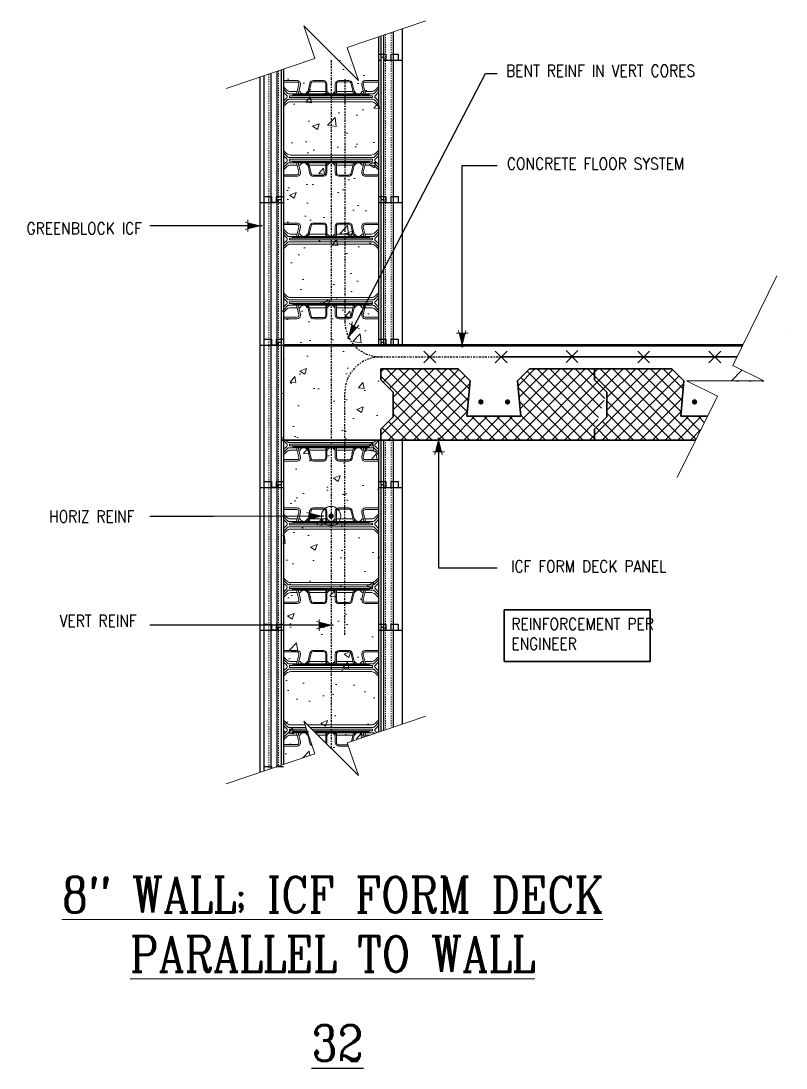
# Model space of a CAD drawing. Header units: inches. Extents: x -272.5 to -208.1, y 311.7 to 399.9.
import ezdxf

# ---------------------------------------------------------------- set-up
doc = ezdxf.new("R2010")
doc.units = ezdxf.units.IN
doc.header["$MEASUREMENT"] = 0
for name, pattern in [('CENTER', [2, 1.25, -0.25, 0.25, -0.25]), ('DASHED2', [0.375, 0.25, -0.125]), ('HIDDEN', [0.375, 0.25, -0.125])]:
    doc.linetypes.add(name, pattern=pattern)
doc.layers.get('Defpoints').update_dxf_attribs({"color": 252})
for name, color, linetype, lineweight in [('A2 Hatch', 8, 'Continuous', 9), ('A4 medium', 7, 'Continuous', 35), ('A5 heavy', 5, 'Continuous', 53), ('DETAILS', 7, 'Continuous', 13), ('DIM', 3, 'Continuous', 13), ('REBAR', 2, 'CENTER', 30)]:
    doc.layers.add(name, color=color, linetype=linetype, lineweight=lineweight)
doc.styles.add('ARCTEXT', font='arctext.shx', dxfattribs={"width": 0.85})
doc.styles.add('RomanC', font='romanc.shx', dxfattribs={"width": 0.85, "height": 5})
doc.dimstyles.new('ARCTEXT1-4', dxfattribs={"dimtxt": 4, "dimasz": 2, "dimexe": 2, "dimexo": 2, "dimgap": 2, "dimtad": 1, "dimdec": 4, "dimzin": 3, "dimdsep": 46, "dimlunit": 4, "dimtxsty": 'ARCTEXT', "dimblk": 'ARCHTICK', "dimcen": 2, "dimaunit": 1, "dimadec": 0, "dimazin": 0, "dimtfac": 1, "dimtdec": 4, "dimtmove": 2, "dimatfit": 3, "dimldrblk": 'arrow', "dimfxl": 1, "dimtolj": 1, "dimtzin": 0, "dimarcsym": 0})
pattern_1 = [(45, (-3478.4675, 806.1315), (-0.53033009, 0.53033009), []), (135, (-3478.4675, 806.1315), (-0.53033009, -0.53033009), [])]
pattern_2 = [(50, (-3669.348, 911.426), (5.7380815, -0.502017), [0.6, -6.6]), (355, (-3669.348, 911.426), (-1.110011, 6.017537), [0.48, -5.28]), (100.45145, (-3668.87, 911.384), (4.628071, 5.51552), [0.509922, -5.609137]), (46.1842, (-3669.348, 913.026), (8.537928, -1.324152), [0.9, -9.9]), (96.63564, (-3668.637, 912.916), (7.477296, 7.792949), [0.764882, -8.413704]), (351.1842, (-3669.348, 913.026), (7.477296, 7.792949), [0.72, -7.92]), (21, (-3668.548, 912.626), (4.7752564, -3.220951), [0.6, -6.6]), (326, (-3668.548, 912.626), (1.946523, 5.8012), [0.48, -5.28]), (71.45144, (-3668.15, 912.3576), (6.721779, 2.580249), [0.509922, -5.609137]), (37.5, (-3669.3482, 911.426), (0.0972788, 2.6631508), [0, -5.216, 0, -5.36, 0, -5.3]), (7.5, (-3669.3482, 911.426), (2.1045563, 3.1552937), [0, -3.056, 0, -5.096, 0, -2.02]), (327.5, (-3671.1322, 911.426), (4.2705795, -0.180439), [0, -2, 0, -6.24, 0, -8.28]), (317.5, (-3671.9322, 911.426), (4.6654894, 0.80084), [0, -2.6, 0, -4.144, 0, -5.88])]

# ---------------------------------------------------------------- blocks, each defined once
blk = doc.blocks.new('_ArchTick')
at = {"color": 0, "linetype": 'ByBlock', "const_width": 0.15}
blk.add_lwpolyline([(-0.5, -0.5), (0.5, 0.5)], dxfattribs=at)
blk = doc.blocks.new('arrow')
at = {"layer": 'DIM'}
blk.add_hatch(color=253, dxfattribs=at).paths.add_polyline_path([(-2, 0.5), (-2, -0.5), (0, 0)])
at = {"layer": 'DIM', "lineweight": 9}
for points in [[(-2, 0.98), (-2, 0.5), (-2.47, 0.62)], [(0.37, 0.09), (0, 0)], [(0.37, -0.09), (0, 0)], [(-2, -0.98), (-2, -0.5), (-2.47, -0.62)]]:
    blk.add_lwpolyline(points, dxfattribs=at)
at = {"layer": 'DIM', "lineweight": 15}
blk.add_lwpolyline([(0, 0), (-2, -0.5), (-2, 0.5), (0, 0)], dxfattribs=at)

msp = doc.modelspace()

# ---------------------------------------------------------------- hatches: boundary and pattern name
at = {"ltscale": 0.15}
h = msp.add_hatch(dxfattribs=at)
h.set_pattern_fill('ANSI37', color=256, scale=6, style=0)
h.set_pattern_definition(pattern_1)
edge = h.paths.add_edge_path()
edge.add_line((-212.688, 369.633), (-211.784, 370.537))
edge.add_line((-209.958, 369.636), (-212.685, 369.636))
edge.add_line((-211.784, 370.537), (-209.958, 369.636))
at = {"layer": 'A2 Hatch', "ltscale": 0.15}
h = msp.add_hatch(dxfattribs=at)
h.set_pattern_fill('AR-CONC', color=256, scale=0.8, style=0)
h.set_pattern_definition(pattern_2)
h.paths.add_polyline_path([(-242.334, 396.636), (-250.406, 396.636), (-250.53, 361.273), (-247.66, 362.247), (-248.596, 365.007), (-243.999, 360.411), (-244.936, 363.171), (-242.33, 364.054)])
h = msp.add_hatch(dxfattribs=at)
h.set_pattern_fill('AR-CONC', color=256, scale=0.8, style=0)
h.set_pattern_definition(pattern_2)
h.paths.add_polyline_path([(-242.334, 372.636), (-250.406, 372.636), (-250.53, 337.273), (-247.66, 338.247), (-248.596, 341.007), (-243.999, 336.411), (-244.936, 339.171), (-242.33, 340.054)])
h = msp.add_hatch(dxfattribs=at)
h.set_pattern_fill('ANSI37', color=256, scale=6, style=0)
h.set_pattern_definition(pattern_1)
h.paths.add_polyline_path([(-235.688, 370.633), (-242.206, 370.633), (-242.206, 369.712), (-241.171, 368.677), (-241.171, 366.595), (-242.206, 365.56), (-242.206, 364.636), (-224.206, 364.636), (-224.206, 365.56), (-223.171, 366.595), (-223.171, 368.677), (-224.206, 369.712), (-224.206, 370.633), (-229.688, 370.633), (-230.688, 369.633), (-230.421, 366.636), (-234.956, 366.636), (-234.688, 369.633)])
edge = h.paths.add_edge_path()
edge.add_line((-224.206, 369.712), (-223.171, 368.677))
edge.add_line((-224.206, 365.56), (-223.171, 366.595))
edge.add_line((-223.171, 366.595), (-223.171, 368.677))
h = msp.add_hatch(dxfattribs=at)
h.set_pattern_fill('ANSI37', color=256, scale=6, style=0)
h.set_pattern_definition(pattern_1)
h.paths.add_polyline_path([(-224.206, 364.636), (-215.675, 364.636), (-214.688, 366.636), (-216.956, 366.636), (-216.688, 369.633), (-217.688, 370.633), (-224.206, 370.633), (-224.206, 369.712), (-223.171, 368.677), (-223.171, 366.595), (-224.206, 365.56)])
h = msp.add_hatch(color=256, dxfattribs=at)
edge = h.paths.add_edge_path()
edge.add_arc((-233.786, 367.847), 0.224, 0, 360)
h = msp.add_hatch(color=256, dxfattribs=at)
edge = h.paths.add_edge_path()
edge.add_arc((-231.537, 367.847), 0.224, 0, 360)
h = msp.add_hatch(color=256, dxfattribs=at)
edge = h.paths.add_edge_path()
edge.add_arc((-215.786, 367.847), 0.224, 0, 360)
h = msp.add_hatch(color=256, dxfattribs=at)
edge = h.paths.add_edge_path()
edge.add_arc((-246.406, 358.231), 0.224, 0, 360)

# ---------------------------------------------------------------- linework, layer by layer
at = {"color": 1}
for p, q in [((-241.991, 398.725), (-241.991, 384.636)), ((-241.171, 399.003), (-241.171, 384.636)), ((-240.406, 399.263), (-240.406, 384.636)), ((-242.406, 398.584), (-242.406, 384.636)), ((-242.206, 398.652), (-242.206, 384.636)), ((-242.406, 397.136), (-241.781, 397.136)), ((-241.781, 397.136), (-241.781, 396.636)), ((-241.381, 397.136), (-241.381, 396.636)), ((-241.381, 397.136), (-240.756, 397.136)), ((-240.756, 397.136), (-240.756, 396.636)), ((-242.406, 396.636), (-242.206, 396.636)), ((-242.206, 396.886), (-241.956, 396.886)), ((-241.991, 396.636), (-240.406, 396.636)), ((-241.956, 396.886), (-241.956, 396.636)), ((-252.406, 395.193), (-252.406, 384.636)), ((-252.056, 395.312), (-252.056, 384.636)), ((-251.481, 395.507), (-251.481, 384.636)), ((-250.981, 395.676), (-250.981, 384.636)), ((-250.606, 395.803), (-250.606, 384.636)), ((-250.406, 395.871), (-250.406, 384.636)), ((-252.406, 384.636), (-250.406, 384.636)), ((-252.406, 384.636), (-252.406, 372.636)), ((-252.406, 384.636), (-250.856, 384.636)), ((-252.056, 385.136), (-251.431, 385.136)), ((-252.056, 385.136), (-252.056, 372.636)), ((-251.481, 385.136), (-251.481, 372.636)), ((-250.981, 384.636), (-251.481, 384.636)), ((-251.431, 385.136), (-251.431, 384.636)), ((-251.031, 385.136), (-251.031, 384.636)), ((-251.031, 385.136), (-250.406, 385.136)), ((-250.981, 385.136), (-250.981, 372.636)), ((-250.856, 384.886), (-250.856, 384.636)), ((-250.856, 384.886), (-250.606, 384.886)), ((-250.606, 384.886), (-250.606, 372.636)), ((-250.606, 384.636), (-250.406, 384.636)), ((-250.406, 385.136), (-250.406, 372.636)), ((-242.406, 385.136), (-242.406, 372.636)), ((-242.406, 385.136), (-241.781, 385.136)), ((-242.406, 384.636), (-240.406, 384.636)), ((-242.406, 384.636), (-242.206, 384.636)), ((-242.206, 384.886), (-242.206, 372.636)), ((-242.206, 384.886), (-241.956, 384.886)), ((-241.991, 384.636), (-240.406, 384.636)), ((-241.991, 384.636), (-241.991, 372.636)), ((-241.956, 384.886), (-241.956, 384.636)), ((-241.781, 385.136), (-241.781, 384.636)), ((-241.381, 385.136), (-241.381, 384.636)), ((-241.381, 385.136), (-240.756, 385.136)), ((-241.171, 384.636), (-241.171, 372.636)), ((-240.756, 385.136), (-240.756, 384.636)), ((-240.406, 384.636), (-240.406, 372.636)), ((-252.056, 373.136), (-251.431, 373.136)), ((-252.056, 373.136), (-251.431, 373.136)), ((-252.056, 373.136), (-252.056, 360.636)), ((-252.056, 373.136), (-251.431, 373.136)), ((-251.481, 373.136), (-251.481, 360.636)), ((-251.431, 373.136), (-251.431, 372.636)), ((-251.431, 373.136), (-251.431, 372.636)), ((-251.431, 373.136), (-251.431, 372.636)), ((-251.031, 373.136), (-251.031, 372.636)), ((-251.031, 373.136), (-250.406, 373.136)), ((-251.031, 373.136), (-251.031, 372.636)), ((-251.031, 373.136), (-250.406, 373.136)), ((-251.031, 373.136), (-251.031, 372.636)), ((-251.031, 373.136), (-250.406, 373.136)), ((-250.981, 373.136), (-250.981, 360.636)), ((-250.406, 373.136), (-250.406, 372.636)), ((-250.406, 373.136), (-250.406, 360.636)), ((-250.406, 373.136), (-250.406, 372.636)), ((-242.406, 373.136), (-242.406, 372.636)), ((-242.406, 373.136), (-241.781, 373.136)), ((-241.781, 373.136), (-241.781, 372.636)), ((-241.381, 373.136), (-241.381, 372.636)), ((-241.381, 373.136), (-240.756, 373.136)), ((-240.756, 373.136), (-240.756, 372.636)), ((-252.406, 372.636), (-250.406, 372.636)), ((-252.406, 372.636), (-250.406, 372.636)), ((-252.406, 372.636), (-250.856, 372.636)), ((-252.406, 372.636), (-252.406, 360.636)), ((-252.406, 372.636), (-250.856, 372.636)), ((-252.406, 372.636), (-250.406, 372.636)), ((-252.406, 372.636), (-250.406, 372.636)), ((-252.406, 372.636), (-250.856, 372.636)), ((-250.981, 372.636), (-251.481, 372.636)), ((-250.981, 372.636), (-251.481, 372.636)), ((-250.981, 372.636), (-251.481, 372.636)), ((-250.856, 372.886), (-250.856, 372.636)), ((-250.856, 372.886), (-250.606, 372.886)), ((-250.856, 372.886), (-250.856, 372.636)), ((-250.856, 372.886), (-250.606, 372.886)), ((-250.856, 372.886), (-250.856, 372.636)), ((-250.856, 372.886), (-250.606, 372.886)), ((-250.606, 372.886), (-250.606, 360.636)), ((-250.606, 372.636), (-250.406, 372.636)), ((-250.606, 372.636), (-250.406, 372.636)), ((-250.606, 372.636), (-250.406, 372.636)), ((-242.406, 372.636), (-242.206, 372.636)), ((-242.406, 372.636), (-240.406, 372.636)), ((-242.406, 372.636), (-242.206, 372.636)), ((-242.206, 372.886), (-241.956, 372.886)), ((-241.991, 372.636), (-240.406, 372.636)), ((-241.956, 372.886), (-241.956, 372.636)), ((-242.406, 364.636), (-242.406, 360.636)), ((-242.206, 364.636), (-242.206, 360.636)), ((-241.991, 364.636), (-241.991, 360.636)), ((-241.171, 364.636), (-241.171, 360.636)), ((-240.406, 364.636), (-240.406, 360.636)), ((-252.056, 361.136), (-251.431, 361.136)), ((-252.056, 361.136), (-252.056, 348.636)), ((-252.056, 361.136), (-251.431, 361.136)), ((-251.481, 361.136), (-251.481, 348.636)), ((-251.431, 361.136), (-251.431, 360.636)), ((-251.431, 361.136), (-251.431, 360.636)), ((-251.031, 361.136), (-251.031, 360.636)), ((-251.031, 361.136), (-250.406, 361.136)), ((-251.031, 361.136), (-251.031, 360.636)), ((-251.031, 361.136), (-250.406, 361.136)), ((-250.981, 361.136), (-250.981, 348.636)), ((-250.856, 360.886), (-250.856, 360.636)), ((-250.856, 360.886), (-250.606, 360.886)), ((-250.856, 360.886), (-250.856, 360.636)), ((-250.856, 360.886), (-250.606, 360.886)), ((-250.606, 360.886), (-250.606, 348.636)), ((-250.406, 361.136), (-250.406, 348.636)), ((-242.406, 361.136), (-242.406, 348.636)), ((-242.406, 361.136), (-241.781, 361.136)), ((-242.406, 361.136), (-241.781, 361.136)), ((-242.206, 360.886), (-242.206, 348.636)), ((-242.206, 360.886), (-241.956, 360.886)), ((-242.206, 360.886), (-241.956, 360.886)), ((-241.956, 360.886), (-241.956, 360.636)), ((-241.956, 360.886), (-241.956, 360.636)), ((-241.781, 361.136), (-241.781, 360.636)), ((-241.781, 361.136), (-241.781, 360.636)), ((-241.381, 361.136), (-241.381, 360.636)), ((-241.381, 361.136), (-240.756, 361.136)), ((-241.381, 361.136), (-241.381, 360.636)), ((-241.381, 361.136), (-240.756, 361.136)), ((-240.756, 361.136), (-240.756, 360.636)), ((-240.756, 361.136), (-240.756, 360.636)), ((-252.406, 360.636), (-250.406, 360.636)), ((-252.406, 360.636), (-252.406, 348.636)), ((-252.406, 360.636), (-250.856, 360.636)), ((-252.406, 360.636), (-250.406, 360.636)), ((-252.406, 360.636), (-250.856, 360.636)), ((-250.981, 360.636), (-251.481, 360.636)), ((-250.981, 360.636), (-251.481, 360.636)), ((-250.606, 360.636), (-250.406, 360.636)), ((-250.606, 360.636), (-250.406, 360.636)), ((-242.406, 360.636), (-240.406, 360.636)), ((-242.406, 360.636), (-242.206, 360.636)), ((-242.406, 360.636), (-240.406, 360.636)), ((-242.406, 360.636), (-242.206, 360.636)), ((-241.991, 360.636), (-240.406, 360.636)), ((-241.991, 360.636), (-241.991, 348.636)), ((-241.991, 360.636), (-240.406, 360.636)), ((-241.171, 360.636), (-241.171, 348.636)), ((-240.406, 360.636), (-240.406, 348.636)), ((-252.406, 348.636), (-250.406, 348.636)), ((-252.406, 348.636), (-252.406, 336.636)), ((-252.406, 348.636), (-250.856, 348.636)), ((-252.056, 349.136), (-251.431, 349.136)), ((-252.056, 349.136), (-252.056, 336.755)), ((-251.481, 349.136), (-251.481, 336.95)), ((-250.981, 348.636), (-251.481, 348.636)), ((-251.431, 349.136), (-251.431, 348.636)), ((-251.031, 349.136), (-251.031, 348.636)), ((-251.031, 349.136), (-250.406, 349.136)), ((-250.981, 349.136), (-250.981, 337.12)), ((-250.856, 348.886), (-250.856, 348.636)), ((-250.856, 348.886), (-250.606, 348.886)), ((-250.606, 348.886), (-250.606, 337.247)), ((-250.606, 348.636), (-250.406, 348.636)), ((-250.406, 349.136), (-250.406, 337.315)), ((-242.406, 349.136), (-242.406, 340.028)), ((-242.406, 349.136), (-241.781, 349.136)), ((-242.406, 348.636), (-240.406, 348.636)), ((-242.406, 348.636), (-242.206, 348.636)), ((-242.206, 348.886), (-242.206, 340.096)), ((-242.206, 348.886), (-241.956, 348.886)), ((-241.991, 348.636), (-240.406, 348.636)), ((-241.991, 348.636), (-241.991, 340.168)), ((-241.956, 348.886), (-241.956, 348.636)), ((-241.781, 349.136), (-241.781, 348.636)), ((-241.381, 349.136), (-241.381, 348.636)), ((-241.381, 349.136), (-240.756, 349.136)), ((-241.171, 348.636), (-241.171, 340.447)), ((-240.756, 349.136), (-240.756, 348.636)), ((-240.406, 348.636), (-240.406, 340.706)), ((-252.056, 337.136), (-251.431, 337.136)), ((-251.431, 337.136), (-251.431, 336.967)), ((-251.031, 337.136), (-251.031, 337.103)), ((-251.031, 337.136), (-250.406, 337.136))]:
    msp.add_line(p, q, dxfattribs=at)
at = {"color": 1, "linetype": 'HIDDEN', "ltscale": 0.02}
for p, q in [((-252.056, 385.136), (-251.431, 385.136)), ((-251.431, 385.136), (-251.431, 384.636)), ((-251.031, 385.136), (-251.031, 384.636)), ((-251.031, 385.136), (-250.406, 385.136)), ((-242.406, 385.136), (-241.781, 385.136)), ((-241.781, 385.136), (-241.781, 384.636)), ((-241.381, 385.136), (-241.381, 384.636)), ((-241.381, 385.136), (-240.756, 385.136)), ((-240.756, 385.136), (-240.756, 384.636)), ((-252.056, 373.136), (-251.431, 373.136)), ((-252.056, 373.136), (-252.056, 372.636)), ((-252.056, 373.136), (-251.431, 373.136)), ((-252.056, 373.136), (-251.431, 373.136)), ((-252.056, 373.136), (-252.056, 372.636)), ((-252.056, 373.136), (-251.431, 373.136)), ((-251.431, 373.136), (-251.431, 372.636)), ((-251.431, 373.136), (-251.431, 372.636)), ((-251.431, 373.136), (-251.431, 372.636)), ((-251.431, 373.136), (-251.431, 372.636)), ((-251.031, 373.136), (-251.031, 372.636)), ((-251.031, 373.136), (-250.406, 373.136)), ((-251.031, 373.136), (-251.031, 372.636)), ((-251.031, 373.136), (-250.406, 373.136)), ((-251.031, 373.136), (-251.031, 372.636)), ((-251.031, 373.136), (-250.406, 373.136)), ((-251.031, 373.136), (-251.031, 372.636)), ((-251.031, 373.136), (-250.406, 373.136)), ((-242.406, 373.136), (-241.781, 373.136)), ((-241.781, 373.136), (-241.781, 372.636)), ((-241.381, 373.136), (-241.381, 372.636)), ((-241.381, 373.136), (-240.756, 373.136)), ((-240.756, 373.136), (-240.756, 372.636)), ((-252.056, 361.136), (-251.431, 361.136)), ((-252.056, 361.136), (-251.431, 361.136)), ((-251.431, 361.136), (-251.431, 360.636)), ((-251.431, 361.136), (-251.431, 360.636)), ((-251.031, 361.136), (-251.031, 360.636)), ((-251.031, 361.136), (-250.406, 361.136)), ((-251.031, 361.136), (-251.031, 360.636)), ((-251.031, 361.136), (-250.406, 361.136)), ((-242.406, 361.136), (-241.781, 361.136)), ((-242.406, 361.136), (-241.781, 361.136)), ((-241.781, 361.136), (-241.781, 360.636)), ((-241.781, 361.136), (-241.781, 360.636)), ((-241.381, 361.136), (-241.381, 360.636)), ((-241.381, 361.136), (-240.756, 361.136)), ((-241.381, 361.136), (-241.381, 360.636)), ((-241.381, 361.136), (-240.756, 361.136)), ((-240.756, 361.136), (-240.756, 360.636)), ((-240.756, 361.136), (-240.756, 360.636)), ((-252.056, 349.136), (-251.431, 349.136)), ((-251.431, 349.136), (-251.431, 348.636)), ((-251.031, 349.136), (-251.031, 348.636)), ((-251.031, 349.136), (-250.406, 349.136)), ((-242.406, 349.136), (-241.781, 349.136)), ((-241.781, 349.136), (-241.781, 348.636)), ((-241.381, 349.136), (-241.381, 348.636)), ((-241.381, 349.136), (-240.756, 349.136)), ((-240.756, 349.136), (-240.756, 348.636)), ((-252.056, 337.136), (-251.431, 337.136)), ((-251.431, 337.136), (-251.431, 336.967)), ((-251.031, 337.136), (-251.031, 337.103)), ((-251.031, 337.136), (-250.406, 337.136))]:
    msp.add_line(p, q, dxfattribs=at)
at = {"ltscale": 0.15}
for p, q in [((-251.431, 384.636), (-251.031, 384.636)), ((-251.431, 372.636), (-251.031, 372.636)), ((-251.431, 372.636), (-251.031, 372.636)), ((-251.431, 372.636), (-251.031, 372.636)), ((-224.206, 369.712), (-223.171, 368.677)), ((-223.171, 366.595), (-223.171, 368.677)), ((-224.206, 365.56), (-223.171, 366.595)), ((-224.206, 364.636), (-215.675, 364.636)), ((-251.431, 360.636), (-251.031, 360.636)), ((-251.431, 360.636), (-251.031, 360.636)), ((-251.431, 348.636), (-251.031, 348.636))]:
    msp.add_line(p, q, dxfattribs=at)
at = {"layer": 'A2 Hatch', "linetype": 'DASHED2', "ltscale": 0.15}
for p, q in [((-241.831, 398.779), (-241.831, 384.636)), ((-241.331, 398.949), (-241.331, 384.636)), ((-251.641, 395.452), (-251.641, 384.636)), ((-250.821, 395.731), (-250.821, 384.636)), ((-251.641, 385.136), (-251.641, 372.636)), ((-250.821, 385.136), (-250.821, 372.636)), ((-241.831, 384.636), (-241.831, 372.636)), ((-241.331, 384.636), (-241.331, 372.636)), ((-251.641, 373.136), (-251.641, 360.636)), ((-250.821, 373.136), (-250.821, 360.636)), ((-241.831, 364.636), (-241.831, 360.636)), ((-241.331, 364.636), (-241.331, 360.636)), ((-251.641, 361.136), (-251.641, 348.636)), ((-250.821, 361.136), (-250.821, 348.636)), ((-241.831, 360.636), (-241.831, 348.636)), ((-241.331, 360.636), (-241.331, 348.636)), ((-251.641, 349.136), (-251.641, 336.896)), ((-250.821, 349.136), (-250.821, 337.174)), ((-241.831, 348.636), (-241.831, 340.223)), ((-241.331, 348.636), (-241.331, 340.392))]:
    msp.add_line(p, q, dxfattribs=at)
at = {"layer": 'A2 Hatch', "ltscale": 0.15}
msp.add_circle((-246.406, 358.231), 0.816, dxfattribs=at)
at = {"layer": 'A4 medium', "ltscale": 0.15}
for p, q in [((-208.079, 373.636), (-208.079, 373.636)), ((-238.579, 372.136), (-237.579, 371.136)), ((-237.579, 372.136), (-238.579, 371.136)), ((-232.579, 372.136), (-231.579, 371.136)), ((-231.579, 372.136), (-232.579, 371.136)), ((-226.079, 371.636), (-232.079, 371.636)), ((-226.614, 372.171), (-225.614, 371.171)), ((-225.614, 372.171), (-226.614, 371.171)), ((-220.079, 371.636), (-226.079, 371.636)), ((-220.579, 372.136), (-219.579, 371.136)), ((-219.579, 372.136), (-220.579, 371.136)), ((-214.079, 371.636), (-220.079, 371.636)), ((-214.579, 372.136), (-213.579, 371.136)), ((-213.579, 372.136), (-214.579, 371.136)), ((-212.221, 371.636), (-214.079, 371.636)), ((-242.206, 370.633), (-242.206, 369.712)), ((-235.688, 370.633), (-242.206, 370.633)), ((-234.688, 369.633), (-235.688, 370.633)), ((-230.688, 369.633), (-229.688, 370.633)), ((-229.688, 370.633), (-224.206, 370.633)), ((-224.206, 370.633), (-224.206, 369.712)), ((-224.206, 370.633), (-217.688, 370.633)), ((-216.688, 369.633), (-217.688, 370.633)), ((-212.688, 369.633), (-211.784, 370.537)), ((-242.206, 369.712), (-241.171, 368.677)), ((-234.956, 366.636), (-234.688, 369.633)), ((-230.421, 366.636), (-230.688, 369.633)), ((-224.206, 369.712), (-223.171, 368.677)), ((-216.956, 366.636), (-216.688, 369.633)), ((-241.171, 366.595), (-241.171, 368.677)), ((-223.171, 366.595), (-223.171, 368.677)), ((-242.206, 365.56), (-241.171, 366.595)), ((-234.956, 366.636), (-230.421, 366.636)), ((-224.206, 365.56), (-223.171, 366.595)), ((-216.956, 366.636), (-214.688, 366.636)), ((-242.206, 364.636), (-242.206, 365.56)), ((-224.206, 364.636), (-224.206, 365.56)), ((-250.406, 364.636), (-215.675, 364.636))]:
    msp.add_line(p, q, dxfattribs=at)
msp.add_lwpolyline([(-231.811, 350.329), (-219.516, 350.329), (-219.516, 345.987), (-231.811, 345.987)], close=True, dxfattribs=at)
at = {"layer": 'A5 heavy', "ltscale": 0.15}
msp.add_line((-250.406, 372.636), (-211.727, 372.636), dxfattribs=at)
at = {"layer": 'DETAILS', "color": 6, "lineweight": 20}
for points in [[(-249.176, 393.786), (-248.993, 394.546, 0.485338), (-249.285, 394.916), (-250.406, 394.916)], [(-249.556, 393.786), (-249.656, 393.786), (-249.906, 393.786), (-249.31, 393.786), (-249.12, 394.576, 0.485338), (-249.285, 394.786), (-250.406, 394.786)], [(-250.406, 394.386), (-250.153, 394.133, 0.198912), (-249.799, 393.986), (-249.262, 393.986)], [(-246.754, 393.786), (-246.754, 394.616, 0.414214), (-247.054, 394.916), (-247.896, 394.916, 0.346495), (-248.188, 394.687), (-248.405, 393.786)], [(-246.854, 393.786), (-246.854, 394.616, 0.414214), (-247.054, 394.816), (-247.896, 394.816, 0.346495), (-248.091, 394.663), (-248.302, 393.786)], [(-244.406, 393.786), (-244.623, 394.687, 0.346495), (-244.915, 394.916), (-245.757, 394.916, 0.414214), (-246.057, 394.616), (-246.057, 393.786)], [(-244.509, 393.786), (-244.721, 394.663, 0.346495), (-244.915, 394.816), (-245.757, 394.816, 0.414214), (-245.957, 394.616), (-245.957, 393.786)], [(-242.406, 394.916), (-243.526, 394.916, 0.485338), (-243.818, 394.546), (-243.635, 393.786)], [(-242.406, 394.786), (-243.526, 394.786, 0.485338), (-243.692, 394.576), (-243.501, 393.786), (-242.905, 393.786), (-243.155, 393.786), (-243.255, 393.786)], [(-243.549, 393.986), (-243.012, 393.986, 0.198912), (-242.658, 394.133), (-242.406, 394.386)], [(-250.406, 394.186), (-250.035, 393.816, 0.198912), (-249.965, 393.786), (-246.406, 393.786, -0.279322), (-246.691, 393.959, 0.279322), (-246.736, 393.986)], [(-250.406, 393.187), (-250.137, 393.455, 0.414214), (-250.137, 393.667), (-250.406, 393.936)], [(-248.375, 393.986, 0.279322), (-248.419, 393.959, -0.605918), (-248.991, 393.959, 0.279322), (-249.035, 393.986), (-249.128, 393.986), (-249.035, 393.986)], [(-246.075, 393.986, 0.279322), (-246.12, 393.959, -0.279322), (-246.406, 393.786), (-242.846, 393.786, 0.198912), (-242.776, 393.816), (-242.406, 394.186)], [(-243.776, 393.986), (-243.683, 393.986), (-243.776, 393.986, 0.279322), (-243.82, 393.959, -0.605918), (-244.392, 393.959, 0.279322), (-244.436, 393.986)], [(-242.406, 393.936), (-242.674, 393.667, 0.414214), (-242.674, 393.455), (-242.406, 393.187)], [(-242.406, 392.937), (-242.776, 393.307, 0.198912), (-242.846, 393.336), (-246.406, 393.336), (-249.965, 393.336, 0.198912), (-250.035, 393.307), (-250.406, 392.937)], [(-242.406, 392.737), (-242.658, 392.99, 0.198912), (-243.012, 393.136), (-246.406, 393.136), (-249.799, 393.136, 0.198912), (-250.153, 392.99), (-250.406, 392.737)], [(-250.406, 389.036), (-250.153, 388.783, 0.198912), (-249.799, 388.636), (-246.406, 388.636), (-243.012, 388.636, 0.198912), (-242.658, 388.783), (-242.406, 389.036)], [(-250.406, 388.836), (-250.035, 388.466, 0.198912), (-249.965, 388.436), (-246.406, 388.436), (-242.846, 388.436, 0.198912), (-242.776, 388.466), (-242.406, 388.836)], [(-250.406, 387.837), (-250.137, 388.105, 0.414214), (-250.137, 388.317), (-250.406, 388.586)], [(-242.406, 388.586), (-242.674, 388.317, 0.414214), (-242.674, 388.105), (-242.406, 387.837)], [(-246.736, 387.786, 0.279322), (-246.691, 387.813, -0.279322), (-246.406, 387.986), (-249.965, 387.986, 0.198912), (-250.035, 387.957), (-250.406, 387.587)], [(-250.406, 386.986), (-249.285, 386.986, 0.485338), (-249.12, 387.196), (-249.31, 387.986), (-249.906, 387.986), (-249.656, 387.986), (-249.556, 387.986)], [(-250.406, 386.856), (-249.285, 386.856, 0.485338), (-248.993, 387.227), (-249.176, 387.986)], [(-249.262, 387.786), (-249.799, 387.786, 0.198912), (-250.153, 387.64), (-250.406, 387.387)], [(-249.035, 387.786), (-249.128, 387.786), (-249.035, 387.786, 0.279322), (-248.991, 387.813, -0.605918), (-248.419, 387.813, 0.279322), (-248.375, 387.786)], [(-248.405, 387.986), (-248.188, 387.086, 0.346495), (-247.896, 386.856), (-247.054, 386.856, 0.414214), (-246.754, 387.156), (-246.754, 387.986)], [(-248.302, 387.986), (-248.091, 387.109, 0.346495), (-247.896, 386.956), (-247.054, 386.956, 0.414214), (-246.854, 387.156), (-246.854, 387.986)], [(-242.406, 387.587), (-242.776, 387.957, 0.198912), (-242.846, 387.986), (-246.406, 387.986, -0.279322), (-246.12, 387.813, 0.279322), (-246.075, 387.786)], [(-246.057, 387.986), (-246.057, 387.156, 0.414214), (-245.757, 386.856), (-244.915, 386.856, 0.346495), (-244.623, 387.086), (-244.406, 387.986)], [(-245.957, 387.986), (-245.957, 387.156, 0.414214), (-245.757, 386.956), (-244.915, 386.956, 0.346495), (-244.721, 387.109), (-244.509, 387.986)], [(-244.436, 387.786, 0.279322), (-244.392, 387.813, -0.605918), (-243.82, 387.813, 0.279322), (-243.776, 387.786), (-243.683, 387.786), (-243.776, 387.786)], [(-243.635, 387.986), (-243.818, 387.227, 0.485338), (-243.526, 386.856), (-242.406, 386.856)], [(-243.255, 387.986), (-243.155, 387.986), (-242.905, 387.986), (-243.501, 387.986), (-243.692, 387.196, 0.485338), (-243.526, 386.986), (-242.406, 386.986)], [(-242.406, 387.387), (-242.658, 387.64, 0.198912), (-243.012, 387.786), (-243.549, 387.786)], [(-249.176, 381.786), (-248.993, 382.546, 0.485338), (-249.285, 382.916), (-250.406, 382.916)], [(-249.556, 381.786), (-249.656, 381.786), (-249.906, 381.786), (-249.31, 381.786), (-249.12, 382.576, 0.485338), (-249.285, 382.786), (-250.406, 382.786)], [(-246.754, 381.786), (-246.754, 382.616, 0.414214), (-247.054, 382.916), (-247.896, 382.916, 0.346495), (-248.188, 382.687), (-248.405, 381.786)], [(-246.854, 381.786), (-246.854, 382.616, 0.414214), (-247.054, 382.816), (-247.896, 382.816, 0.346495), (-248.091, 382.663), (-248.302, 381.786)], [(-244.406, 381.786), (-244.623, 382.687, 0.346495), (-244.915, 382.916), (-245.757, 382.916, 0.414214), (-246.057, 382.616), (-246.057, 381.786)], [(-244.509, 381.786), (-244.721, 382.663, 0.346495), (-244.915, 382.816), (-245.757, 382.816, 0.414214), (-245.957, 382.616), (-245.957, 381.786)], [(-242.406, 382.916), (-243.526, 382.916, 0.485338), (-243.818, 382.546), (-243.635, 381.786)], [(-242.406, 382.786), (-243.526, 382.786, 0.485338), (-243.692, 382.576), (-243.501, 381.786), (-242.905, 381.786), (-243.155, 381.786), (-243.255, 381.786)], [(-250.406, 382.386), (-250.153, 382.133, 0.198912), (-249.799, 381.986), (-249.262, 381.986)], [(-250.406, 382.186), (-250.035, 381.816, 0.198912), (-249.965, 381.786), (-246.406, 381.786, -0.279322), (-246.691, 381.959, 0.279322), (-246.736, 381.986)], [(-250.406, 381.187), (-250.137, 381.455, 0.414214), (-250.137, 381.667), (-250.406, 381.936)], [(-248.375, 381.986, 0.279322), (-248.419, 381.959, -0.605918), (-248.991, 381.959, 0.279322), (-249.035, 381.986), (-249.128, 381.986), (-249.035, 381.986)], [(-246.075, 381.986, 0.279322), (-246.12, 381.959, -0.279322), (-246.406, 381.786), (-242.846, 381.786, 0.198912), (-242.776, 381.816), (-242.406, 382.186)], [(-243.776, 381.986), (-243.683, 381.986), (-243.776, 381.986, 0.279322), (-243.82, 381.959, -0.605918), (-244.392, 381.959, 0.279322), (-244.436, 381.986)], [(-243.549, 381.986), (-243.012, 381.986, 0.198912), (-242.658, 382.133), (-242.406, 382.386)], [(-242.406, 381.936), (-242.674, 381.667, 0.414214), (-242.674, 381.455), (-242.406, 381.187)], [(-242.406, 380.937), (-242.776, 381.307, 0.198912), (-242.846, 381.336), (-246.406, 381.336), (-249.965, 381.336, 0.198912), (-250.035, 381.307), (-250.406, 380.937)], [(-242.406, 380.737), (-242.658, 380.99, 0.198912), (-243.012, 381.136), (-246.406, 381.136), (-249.799, 381.136, 0.198912), (-250.153, 380.99), (-250.406, 380.737)], [(-250.406, 377.036), (-250.153, 376.783, 0.198912), (-249.799, 376.636), (-246.406, 376.636), (-243.012, 376.636, 0.198912), (-242.658, 376.783), (-242.406, 377.036)], [(-250.406, 376.836), (-250.035, 376.466, 0.198912), (-249.965, 376.436), (-246.406, 376.436), (-242.846, 376.436, 0.198912), (-242.776, 376.466), (-242.406, 376.836)], [(-250.406, 375.837), (-250.137, 376.105, 0.414214), (-250.137, 376.317), (-250.406, 376.586)], [(-246.736, 375.786, 0.279322), (-246.691, 375.813, -0.279322), (-246.406, 375.986), (-249.965, 375.986, 0.198912), (-250.035, 375.957), (-250.406, 375.587)], [(-250.406, 374.986), (-249.285, 374.986, 0.485338), (-249.12, 375.196), (-249.31, 375.986), (-249.906, 375.986), (-249.656, 375.986), (-249.556, 375.986)], [(-250.406, 374.856), (-249.285, 374.856, 0.485338), (-248.993, 375.227), (-249.176, 375.986)], [(-249.262, 375.786), (-249.799, 375.786, 0.198912), (-250.153, 375.64), (-250.406, 375.387)], [(-249.035, 375.786), (-249.128, 375.786), (-249.035, 375.786, 0.279322), (-248.991, 375.813, -0.605918), (-248.419, 375.813, 0.279322), (-248.375, 375.786)], [(-248.405, 375.986), (-248.188, 375.086, 0.346495), (-247.896, 374.856), (-247.054, 374.856, 0.414214), (-246.754, 375.156), (-246.754, 375.986)], [(-248.302, 375.986), (-248.091, 375.109, 0.346495), (-247.896, 374.956), (-247.054, 374.956, 0.414214), (-246.854, 375.156), (-246.854, 375.986)], [(-242.406, 375.587), (-242.776, 375.957, 0.198912), (-242.846, 375.986), (-246.406, 375.986, -0.279322), (-246.12, 375.813, 0.279322), (-246.075, 375.786)], [(-246.057, 375.986), (-246.057, 375.156, 0.414214), (-245.757, 374.856), (-244.915, 374.856, 0.346495), (-244.623, 375.086), (-244.406, 375.986)], [(-245.957, 375.986), (-245.957, 375.156, 0.414214), (-245.757, 374.956), (-244.915, 374.956, 0.346495), (-244.721, 375.109), (-244.509, 375.986)], [(-244.436, 375.786, 0.279322), (-244.392, 375.813, -0.605918), (-243.82, 375.813, 0.279322), (-243.776, 375.786), (-243.683, 375.786), (-243.776, 375.786)], [(-243.635, 375.986), (-243.818, 375.227, 0.485338), (-243.526, 374.856), (-242.406, 374.856)], [(-243.255, 375.986), (-243.155, 375.986), (-242.905, 375.986), (-243.501, 375.986), (-243.692, 375.196, 0.485338), (-243.526, 374.986), (-242.406, 374.986)], [(-242.406, 375.387), (-242.658, 375.64, 0.198912), (-243.012, 375.786), (-243.549, 375.786)], [(-242.406, 376.586), (-242.674, 376.317, 0.414214), (-242.674, 376.105), (-242.406, 375.837)], [(-250.406, 363.837), (-250.137, 364.105, 0.414214), (-250.137, 364.317), (-250.406, 364.586)], [(-250.206, 364.636), (-250.035, 364.466, 0.198912), (-249.965, 364.436), (-246.406, 364.436), (-242.846, 364.436, 0.198912), (-242.776, 364.466), (-242.605, 364.636)], [(-242.406, 364.586), (-242.674, 364.317, 0.414214), (-242.674, 364.105), (-242.406, 363.837)], [(-246.736, 363.786, 0.279322), (-246.691, 363.813, -0.279322), (-246.406, 363.986), (-249.965, 363.986, 0.198912), (-250.035, 363.957), (-250.406, 363.587)], [(-250.406, 362.986), (-249.285, 362.986, 0.485338), (-249.12, 363.196), (-249.31, 363.986), (-249.906, 363.986), (-249.656, 363.986), (-249.556, 363.986)], [(-250.406, 362.856), (-249.285, 362.856, 0.485338), (-248.993, 363.227), (-249.176, 363.986)], [(-249.262, 363.786), (-249.799, 363.786, 0.198912), (-250.153, 363.64), (-250.406, 363.387)], [(-249.035, 363.786), (-249.128, 363.786), (-249.035, 363.786, 0.279322), (-248.991, 363.813, -0.605918), (-248.419, 363.813, 0.279322), (-248.375, 363.786)], [(-248.405, 363.986), (-248.188, 363.086, 0.346495), (-247.896, 362.856), (-247.054, 362.856, 0.414214), (-246.754, 363.156), (-246.754, 363.986)], [(-248.302, 363.986), (-248.091, 363.109, 0.346495), (-247.896, 362.956), (-247.054, 362.956, 0.414214), (-246.854, 363.156), (-246.854, 363.986)], [(-242.406, 363.587), (-242.776, 363.957, 0.198912), (-242.846, 363.986), (-246.406, 363.986, -0.279322), (-246.12, 363.813, 0.279322), (-246.075, 363.786)], [(-246.057, 363.986), (-246.057, 363.156, 0.414214), (-245.757, 362.856), (-244.915, 362.856, 0.346495), (-244.623, 363.086), (-244.406, 363.986)], [(-245.957, 363.986), (-245.957, 363.156, 0.414214), (-245.757, 362.956), (-244.915, 362.956, 0.346495), (-244.721, 363.109), (-244.509, 363.986)], [(-244.436, 363.786, 0.279322), (-244.392, 363.813, -0.605918), (-243.82, 363.813, 0.279322), (-243.776, 363.786), (-243.683, 363.786), (-243.776, 363.786)], [(-243.635, 363.986), (-243.818, 363.227, 0.485338), (-243.526, 362.856), (-242.406, 362.856)], [(-243.255, 363.986), (-243.155, 363.986), (-242.905, 363.986), (-243.501, 363.986), (-243.692, 363.196, 0.485338), (-243.526, 362.986), (-242.406, 362.986)], [(-242.406, 363.387), (-242.658, 363.64, 0.198912), (-243.012, 363.786), (-243.549, 363.786)], [(-249.176, 357.786), (-248.993, 358.546, 0.485338), (-249.285, 358.916), (-250.406, 358.916)], [(-249.556, 357.786), (-249.656, 357.786), (-249.906, 357.786), (-249.31, 357.786), (-249.12, 358.576, 0.485338), (-249.285, 358.786), (-250.406, 358.786)], [(-250.406, 358.386), (-250.153, 358.133, 0.198912), (-249.799, 357.986), (-249.262, 357.986)], [(-250.406, 358.186), (-250.035, 357.816, 0.198912), (-249.965, 357.786), (-246.406, 357.786, -0.279322), (-246.691, 357.959, 0.279322), (-246.736, 357.986)], [(-246.754, 357.786), (-246.754, 358.616, 0.414214), (-247.054, 358.916), (-247.896, 358.916, 0.346495), (-248.188, 358.687), (-248.405, 357.786)], [(-246.854, 357.786), (-246.854, 358.616, 0.414214), (-247.054, 358.816), (-247.896, 358.816, 0.346495), (-248.091, 358.663), (-248.302, 357.786)], [(-246.075, 357.986, 0.279322), (-246.12, 357.959, -0.279322), (-246.406, 357.786), (-242.846, 357.786, 0.198912), (-242.776, 357.816), (-242.406, 358.186)], [(-244.406, 357.786), (-244.623, 358.687, 0.346495), (-244.915, 358.916), (-245.757, 358.916, 0.414214), (-246.057, 358.616), (-246.057, 357.786)], [(-244.509, 357.786), (-244.721, 358.663, 0.346495), (-244.915, 358.816), (-245.757, 358.816, 0.414214), (-245.957, 358.616), (-245.957, 357.786)], [(-242.406, 358.916), (-243.526, 358.916, 0.485338), (-243.818, 358.546), (-243.635, 357.786)], [(-242.406, 358.786), (-243.526, 358.786, 0.485338), (-243.692, 358.576), (-243.501, 357.786), (-242.905, 357.786), (-243.155, 357.786), (-243.255, 357.786)], [(-243.549, 357.986), (-243.012, 357.986, 0.198912), (-242.658, 358.133), (-242.406, 358.386)], [(-250.406, 357.187), (-250.137, 357.455, 0.414214), (-250.137, 357.667), (-250.406, 357.936)], [(-242.406, 356.937), (-242.776, 357.307, 0.198912), (-242.846, 357.336), (-246.406, 357.336), (-249.965, 357.336, 0.198912), (-250.035, 357.307), (-250.406, 356.937)], [(-248.375, 357.986, 0.279322), (-248.419, 357.959, -0.605918), (-248.991, 357.959, 0.279322), (-249.035, 357.986), (-249.128, 357.986), (-249.035, 357.986)], [(-243.776, 357.986), (-243.683, 357.986), (-243.776, 357.986, 0.279322), (-243.82, 357.959, -0.605918), (-244.392, 357.959, 0.279322), (-244.436, 357.986)], [(-242.406, 357.936), (-242.674, 357.667, 0.414214), (-242.674, 357.455), (-242.406, 357.187)], [(-242.406, 356.737), (-242.658, 356.99, 0.198912), (-243.012, 357.136), (-246.406, 357.136), (-249.799, 357.136, 0.198912), (-250.153, 356.99), (-250.406, 356.737)], [(-250.406, 353.036), (-250.153, 352.783, 0.198912), (-249.799, 352.636), (-246.406, 352.636), (-243.012, 352.636, 0.198912), (-242.658, 352.783), (-242.406, 353.036)], [(-250.406, 352.836), (-250.035, 352.466, 0.198912), (-249.965, 352.436), (-246.406, 352.436), (-242.846, 352.436, 0.198912), (-242.776, 352.466), (-242.406, 352.836)], [(-250.406, 351.837), (-250.137, 352.105, 0.414214), (-250.137, 352.317), (-250.406, 352.586)], [(-246.736, 351.786, 0.279322), (-246.691, 351.813, -0.279322), (-246.406, 351.986), (-249.965, 351.986, 0.198912), (-250.035, 351.957), (-250.406, 351.587)], [(-250.406, 350.986), (-249.285, 350.986, 0.485338), (-249.12, 351.196), (-249.31, 351.986), (-249.906, 351.986), (-249.656, 351.986), (-249.556, 351.986)], [(-250.406, 350.856), (-249.285, 350.856, 0.485338), (-248.993, 351.227), (-249.176, 351.986)], [(-249.035, 351.786), (-249.128, 351.786), (-249.035, 351.786, 0.279322), (-248.991, 351.813, -0.605918), (-248.419, 351.813, 0.279322), (-248.375, 351.786)], [(-248.405, 351.986), (-248.188, 351.086, 0.346495), (-247.896, 350.856), (-247.054, 350.856, 0.414214), (-246.754, 351.156), (-246.754, 351.986)], [(-248.302, 351.986), (-248.091, 351.109, 0.346495), (-247.896, 350.956), (-247.054, 350.956, 0.414214), (-246.854, 351.156), (-246.854, 351.986)], [(-242.406, 351.587), (-242.776, 351.957, 0.198912), (-242.846, 351.986), (-246.406, 351.986, -0.279322), (-246.12, 351.813, 0.279322), (-246.075, 351.786)], [(-246.057, 351.986), (-246.057, 351.156, 0.414214), (-245.757, 350.856), (-244.915, 350.856, 0.346495), (-244.623, 351.086), (-244.406, 351.986)], [(-245.957, 351.986), (-245.957, 351.156, 0.414214), (-245.757, 350.956), (-244.915, 350.956, 0.346495), (-244.721, 351.109), (-244.509, 351.986)], [(-244.436, 351.786, 0.279322), (-244.392, 351.813, -0.605918), (-243.82, 351.813, 0.279322), (-243.776, 351.786), (-243.683, 351.786), (-243.776, 351.786)], [(-243.635, 351.986), (-243.818, 351.227, 0.485338), (-243.526, 350.856), (-242.406, 350.856)], [(-243.255, 351.986), (-243.155, 351.986), (-242.905, 351.986), (-243.501, 351.986), (-243.692, 351.196, 0.485338), (-243.526, 350.986), (-242.406, 350.986)], [(-242.406, 352.586), (-242.674, 352.317, 0.414214), (-242.674, 352.105), (-242.406, 351.837)], [(-249.262, 351.786), (-249.799, 351.786, 0.198912), (-250.153, 351.64), (-250.406, 351.387)], [(-242.406, 351.387), (-242.658, 351.64, 0.198912), (-243.012, 351.786), (-243.549, 351.786)], [(-249.176, 345.786), (-248.993, 346.546, 0.485338), (-249.285, 346.916), (-250.406, 346.916)], [(-249.556, 345.786), (-249.656, 345.786), (-249.906, 345.786), (-249.31, 345.786), (-249.12, 346.576, 0.485338), (-249.285, 346.786), (-250.406, 346.786)], [(-246.754, 345.786), (-246.754, 346.616, 0.414214), (-247.054, 346.916), (-247.896, 346.916, 0.346495), (-248.188, 346.687), (-248.405, 345.786)], [(-246.854, 345.786), (-246.854, 346.616, 0.414214), (-247.054, 346.816), (-247.896, 346.816, 0.346495), (-248.091, 346.663), (-248.302, 345.786)], [(-244.406, 345.786), (-244.623, 346.687, 0.346495), (-244.915, 346.916), (-245.757, 346.916, 0.414214), (-246.057, 346.616), (-246.057, 345.786)], [(-244.509, 345.786), (-244.721, 346.663, 0.346495), (-244.915, 346.816), (-245.757, 346.816, 0.414214), (-245.957, 346.616), (-245.957, 345.786)], [(-242.406, 346.916), (-243.526, 346.916, 0.485338), (-243.818, 346.546), (-243.635, 345.786)], [(-242.406, 346.786), (-243.526, 346.786, 0.485338), (-243.692, 346.576), (-243.501, 345.786), (-242.905, 345.786), (-243.155, 345.786), (-243.255, 345.786)], [(-250.406, 346.386), (-250.153, 346.133, 0.198912), (-249.799, 345.986), (-249.262, 345.986)], [(-250.406, 346.186), (-250.035, 345.816, 0.198912), (-249.965, 345.786), (-246.406, 345.786, -0.279322), (-246.691, 345.959, 0.279322), (-246.736, 345.986)], [(-250.406, 345.187), (-250.137, 345.455, 0.414214), (-250.137, 345.667), (-250.406, 345.936)], [(-248.375, 345.986, 0.279322), (-248.419, 345.959, -0.605918), (-248.991, 345.959, 0.279322), (-249.035, 345.986), (-249.128, 345.986), (-249.035, 345.986)], [(-246.075, 345.986, 0.279322), (-246.12, 345.959, -0.279322), (-246.406, 345.786), (-242.846, 345.786, 0.198912), (-242.776, 345.816), (-242.406, 346.186)], [(-243.776, 345.986), (-243.683, 345.986), (-243.776, 345.986, 0.279322), (-243.82, 345.959, -0.605918), (-244.392, 345.959, 0.279322), (-244.436, 345.986)], [(-243.549, 345.986), (-243.012, 345.986, 0.198912), (-242.658, 346.133), (-242.406, 346.386)], [(-242.406, 345.936), (-242.674, 345.667, 0.414214), (-242.674, 345.455), (-242.406, 345.187)], [(-242.406, 344.937), (-242.776, 345.307, 0.198912), (-242.846, 345.336), (-246.406, 345.336), (-249.965, 345.336, 0.198912), (-250.035, 345.307), (-250.406, 344.937)], [(-242.406, 344.737), (-242.658, 344.99, 0.198912), (-243.012, 345.136), (-246.406, 345.136), (-249.799, 345.136, 0.198912), (-250.153, 344.99), (-250.406, 344.737)], [(-250.406, 341.036), (-250.153, 340.783, 0.198912), (-249.799, 340.636), (-248.591, 340.636)], [(-250.406, 340.836), (-250.035, 340.466, 0.198912), (-249.965, 340.436), (-248.523, 340.436)], [(-250.406, 339.837), (-250.137, 340.105, 0.414214), (-250.137, 340.317), (-250.406, 340.586)], [(-248.371, 340.636), (-246.406, 340.636), (-243.012, 340.636, 0.198912), (-242.658, 340.783), (-242.406, 341.036)], [(-248.171, 340.436), (-246.406, 340.436), (-242.846, 340.436, 0.198912), (-242.776, 340.466), (-242.406, 340.836)], [(-242.406, 340.586), (-242.674, 340.317, 0.414214), (-242.674, 340.105), (-242.548, 339.979)], [(-250.406, 338.986), (-249.285, 338.986, 0.485338), (-249.12, 339.196), (-249.31, 339.986), (-249.906, 339.986), (-249.656, 339.986), (-249.556, 339.986)], [(-250.406, 338.856), (-249.285, 338.856, 0.485338), (-248.993, 339.227), (-249.176, 339.986)], [(-248.37, 339.986), (-249.965, 339.986, 0.198912), (-250.035, 339.957), (-250.406, 339.587)], [(-249.262, 339.786), (-249.799, 339.786, 0.198912), (-250.153, 339.64), (-250.406, 339.387)], [(-248.404, 340.086), (-249.556, 340.086), (-249.654, 340.064, 0.780776), (-249.654, 340.058), (-249.556, 340.036), (-248.387, 340.036)], [(-249.035, 339.786), (-249.128, 339.786), (-249.035, 339.786, 0.279322), (-248.991, 339.813, -0.605918), (-248.419, 339.813, 0.279322), (-248.375, 339.786)], [(-248.405, 339.986), (-248.188, 339.086, 0.25734), (-247.992, 338.872, 0.25734)], [(-247.771, 340.036), (-246.406, 340.036), (-243.255, 340.036), (-243.157, 340.058, 0.780776), (-243.157, 340.064), (-243.255, 340.086), (-246.406, 340.086), (-247.821, 340.086)], [(-246.736, 339.786, 0.279322), (-246.691, 339.813, -0.279322), (-246.406, 339.986), (-247.721, 339.986)], [(-246.857, 339.122, 0.042719), (-246.854, 339.156), (-246.854, 339.986)], [(-246.776, 339.042, 0.098012), (-246.754, 339.156), (-246.754, 339.986)], [(-242.735, 339.916), (-242.776, 339.957, 0.198912), (-242.846, 339.986), (-246.406, 339.986, -0.279322), (-246.12, 339.813, 0.279322), (-246.075, 339.786)], [(-246.057, 339.986), (-246.057, 339.156, 0.414214), (-245.757, 338.856), (-244.95, 338.856)], [(-245.957, 339.986), (-245.957, 339.156, 0.414214), (-245.757, 338.956), (-244.984, 338.956)], [(-244.436, 339.786, 0.279322), (-244.392, 339.813, -0.605918), (-243.82, 339.813, 0.279322), (-243.776, 339.786), (-243.683, 339.786), (-243.776, 339.786)], [(-248.134, 339.29), (-248.091, 339.109, 0.128873), (-248.043, 339.02)]]:
    msp.add_lwpolyline(points, format="xyb", dxfattribs=at)
for points in [[(-246.406, 393.636), (-242.905, 393.636), (-242.905, 393.486), (-246.406, 393.486), (-249.906, 393.486), (-249.906, 393.636)], [(-248.357, 393.986), (-248.375, 393.986)], [(-246.854, 393.986), (-248.254, 393.986)], [(-246.754, 393.986), (-246.736, 393.986)], [(-246.057, 393.986), (-246.075, 393.986)], [(-245.957, 393.986), (-244.557, 393.986)], [(-244.454, 393.986), (-244.436, 393.986)], [(-246.406, 388.136), (-242.905, 388.136), (-242.905, 388.286), (-246.406, 388.286), (-249.906, 388.286), (-249.906, 388.136)], [(-248.357, 387.786), (-248.375, 387.786)], [(-246.854, 387.786), (-248.254, 387.786)], [(-246.754, 387.786), (-246.736, 387.786)], [(-246.057, 387.786), (-246.075, 387.786)], [(-245.957, 387.786), (-244.557, 387.786)], [(-244.454, 387.786), (-244.436, 387.786)], [(-248.357, 381.986), (-248.375, 381.986)], [(-246.854, 381.986), (-248.254, 381.986)], [(-246.754, 381.986), (-246.736, 381.986)], [(-246.057, 381.986), (-246.075, 381.986)], [(-245.957, 381.986), (-244.557, 381.986)], [(-244.454, 381.986), (-244.436, 381.986)], [(-246.406, 381.636), (-242.905, 381.636), (-242.905, 381.486), (-246.406, 381.486), (-249.906, 381.486), (-249.906, 381.636)], [(-246.406, 376.136), (-242.905, 376.136), (-242.905, 376.286), (-246.406, 376.286), (-249.906, 376.286), (-249.906, 376.136)], [(-248.357, 375.786), (-248.375, 375.786)], [(-246.854, 375.786), (-248.254, 375.786)], [(-246.754, 375.786), (-246.736, 375.786)], [(-246.057, 375.786), (-246.075, 375.786)], [(-245.957, 375.786), (-244.557, 375.786)], [(-245.944, 376.561), (-245.931, 376.561)], [(-244.454, 375.786), (-244.436, 375.786)], [(-246.406, 364.136), (-242.905, 364.136), (-242.905, 364.286), (-246.406, 364.286), (-249.906, 364.286), (-249.906, 364.136)], [(-248.357, 363.786), (-248.375, 363.786)], [(-246.854, 363.786), (-248.254, 363.786)], [(-246.754, 363.786), (-246.736, 363.786)], [(-246.057, 363.786), (-246.075, 363.786)], [(-245.957, 363.786), (-244.557, 363.786)], [(-244.454, 363.786), (-244.436, 363.786)], [(-246.406, 357.636), (-242.905, 357.636), (-242.905, 357.486), (-246.406, 357.486), (-249.906, 357.486), (-249.906, 357.636)], [(-248.357, 357.986), (-248.375, 357.986)], [(-246.854, 357.986), (-248.254, 357.986)], [(-246.754, 357.986), (-246.736, 357.986)], [(-246.057, 357.986), (-246.075, 357.986)], [(-245.957, 357.986), (-244.557, 357.986)], [(-244.454, 357.986), (-244.436, 357.986)], [(-246.406, 352.136), (-242.905, 352.136), (-242.905, 352.286), (-246.406, 352.286), (-249.906, 352.286), (-249.906, 352.136)], [(-248.357, 351.786), (-248.375, 351.786)], [(-246.854, 351.786), (-248.254, 351.786)], [(-246.754, 351.786), (-246.736, 351.786)], [(-246.057, 351.786), (-246.075, 351.786)], [(-245.957, 351.786), (-244.557, 351.786)], [(-244.454, 351.786), (-244.436, 351.786)], [(-248.357, 345.986), (-248.375, 345.986)], [(-246.854, 345.986), (-248.254, 345.986)], [(-246.754, 345.986), (-246.736, 345.986)], [(-246.057, 345.986), (-246.075, 345.986)], [(-245.957, 345.986), (-244.557, 345.986)], [(-244.454, 345.986), (-244.436, 345.986)], [(-246.406, 345.636), (-242.905, 345.636), (-242.905, 345.486), (-246.406, 345.486), (-249.906, 345.486), (-249.906, 345.636)], [(-248.357, 339.786), (-248.375, 339.786)], [(-246.854, 339.786), (-247.554, 339.786)], [(-246.754, 339.786), (-246.736, 339.786)], [(-246.057, 339.786), (-246.075, 339.786)], [(-245.957, 339.786), (-244.557, 339.786)], [(-244.454, 339.786), (-244.436, 339.786)]]:
    msp.add_lwpolyline(points, close=True, dxfattribs=at)
for points in [[(-246.406, 393.736), (-249.556, 393.736), (-249.654, 393.714, 0.780776), (-249.654, 393.708), (-249.556, 393.686), (-246.406, 393.686), (-243.255, 393.686), (-243.157, 393.708, 0.780776), (-243.157, 393.714), (-243.255, 393.736)], [(-246.406, 388.036), (-243.255, 388.036), (-243.157, 388.058, 0.780776), (-243.157, 388.064), (-243.255, 388.086), (-246.406, 388.086), (-249.556, 388.086), (-249.654, 388.064, 0.780776), (-249.654, 388.058), (-249.556, 388.036)], [(-246.406, 381.736), (-249.556, 381.736), (-249.654, 381.714, 0.780776), (-249.654, 381.708), (-249.556, 381.686), (-246.406, 381.686), (-243.255, 381.686), (-243.157, 381.708, 0.780776), (-243.157, 381.714), (-243.255, 381.736)], [(-246.406, 376.036), (-243.255, 376.036), (-243.157, 376.058, 0.780776), (-243.157, 376.064), (-243.255, 376.086), (-246.406, 376.086), (-249.556, 376.086), (-249.654, 376.064, 0.780776), (-249.654, 376.058), (-249.556, 376.036)], [(-246.406, 364.036), (-243.255, 364.036), (-243.157, 364.058, 0.780776), (-243.157, 364.064), (-243.255, 364.086), (-246.406, 364.086), (-249.556, 364.086), (-249.654, 364.064, 0.780776), (-249.654, 364.058), (-249.556, 364.036)], [(-246.406, 357.736), (-249.556, 357.736), (-249.654, 357.714, 0.780776), (-249.654, 357.708), (-249.556, 357.686), (-246.406, 357.686), (-243.255, 357.686), (-243.157, 357.708, 0.780776), (-243.157, 357.714), (-243.255, 357.736)], [(-246.406, 352.036), (-243.255, 352.036), (-243.157, 352.058, 0.780776), (-243.157, 352.064), (-243.255, 352.086), (-246.406, 352.086), (-249.556, 352.086), (-249.654, 352.064, 0.780776), (-249.654, 352.058), (-249.556, 352.036)], [(-246.406, 345.736), (-249.556, 345.736), (-249.654, 345.714, 0.780776), (-249.654, 345.708), (-249.556, 345.686), (-246.406, 345.686), (-243.255, 345.686), (-243.157, 345.708, 0.780776), (-243.157, 345.714), (-243.255, 345.736)]]:
    msp.add_lwpolyline(points, format="xyb", close=True, dxfattribs=at)
for points in [[(-248.472, 340.286), (-249.906, 340.286), (-249.906, 340.136), (-248.421, 340.136)], [(-247.871, 340.136), (-246.406, 340.136), (-242.905, 340.136), (-242.905, 340.286), (-246.406, 340.286), (-248.021, 340.286)], [(-244.686, 339.254), (-244.509, 339.986)], [(-244.574, 339.292), (-244.406, 339.986)], [(-243.635, 339.986), (-243.733, 339.577)], [(-243.255, 339.986), (-243.155, 339.986), (-242.905, 339.986), (-243.501, 339.986), (-243.588, 339.627)], [(-243.117, 339.786), (-243.549, 339.786)]]:
    msp.add_lwpolyline(points, dxfattribs=at)
at = {"layer": 'DIM'}
for p, q in [((-208.849, 378.468), (-212.571, 370.926)), ((-209.958, 369.636), (-212.571, 370.926)), ((-209.958, 369.636), (-216.458, 369.636)), ((-216.458, 369.636), (-213.844, 368.346)), ((-213.844, 368.346), (-217.239, 361.468))]:
    msp.add_line(p, q, dxfattribs=at)
for points in [[(-238.417, 399.937), (-245.044, 397.69), (-244.107, 394.93), (-248.704, 399.526), (-247.768, 396.766), (-255.232, 394.234)], [(-238.417, 341.38), (-245.044, 339.133), (-244.107, 336.373), (-248.704, 340.969), (-247.768, 338.209), (-255.232, 335.678)]]:
    msp.add_lwpolyline(points, dxfattribs=at)
at = {"layer": 'REBAR', "ltscale": 0.15}
for p, q in [((-246.406, 396.636), (-246.406, 338.671)), ((-245.246, 395.036), (-245.246, 374.636)), ((-242.246, 371.636), (-230.92, 371.636)), ((-245.246, 348.236), (-245.246, 368.636))]:
    msp.add_line(p, q, dxfattribs=at)
for centre, start, end in [((-242.246, 374.636), 180, 270), ((-242.246, 368.636), 90, 180)]:
    msp.add_arc(centre, 3, start, end, dxfattribs=at)

# ---------------------------------------------------------------- texts
at = {"layer": 'Defpoints', "insert": (-245.867, 315.339), "char_height": 3, "width": 90.08, "attachment_point": 2, "style": 'RomanC'}
msp.add_mtext('{\\L32\\P}\\P            ', dxfattribs=at)
at = {"layer": 'DIM', "color": 3, "char_height": 1, "style": 'RomanC'}
for s, insert, width, attachment_point in [('BENT REINF IN VERT CORES ', (-231.662, 396.242), 22.68955, 1), ('CONCRETE FLOOR SYSTEM', (-231.591, 388.412), 22.68955, 1), ('GREENBLOCK ICF', (-262.33, 382.965), 22.68955, 3), ('HORIZ REINF ', (-262.972, 358.701), 22.68955, 3), ('ICF FORM DECK PANEL', (-231.244, 354.496), 22.68955, 1), ('VERT REINF ', (-262.787, 349.902), 22.68955, 3), ('REINFORCEMENT PER ENGINEER', (-231.213, 349.644), 13.32674, 1)]:
    msp.add_mtext(s, dxfattribs=dict(at, insert=insert, width=width, attachment_point=attachment_point))
at = {"layer": 'DIM', "insert": (-246.291, 327.847), "char_height": 3, "width": 69.32353, "attachment_point": 2, "style": 'RomanC'}
msp.add_mtext('{\\L8" WALL; ICF FORM DECK PARALLEL TO WALL }\\P\\P        ', dxfattribs=at)

# ---------------------------------------------------------------- leaders
at = {"layer": 'DIM'}
for points in [[(-244.909, 373.348), (-233.406, 395.504), (-232.406, 395.504)], [(-235.351, 372.636), (-235.358, 387.756), (-232.406, 387.756)], [(-252.406, 382.683), (-257.964, 382.684), (-261.686, 382.684)], [(-237.351, 364.636), (-237.354, 353.886), (-232.406, 353.886)], [(-247.221, 358.231), (-256.281, 358.205), (-261.686, 358.205)], [(-246.406, 349.044), (-254.725, 349.045), (-261.686, 349.045)]]:
    msp.add_leader(points, dimstyle='ARCTEXT1-4', override={"dimasz": 0.5, "dimtad": 0}, dxfattribs=at)

doc.saveas('drawing.dxf')
